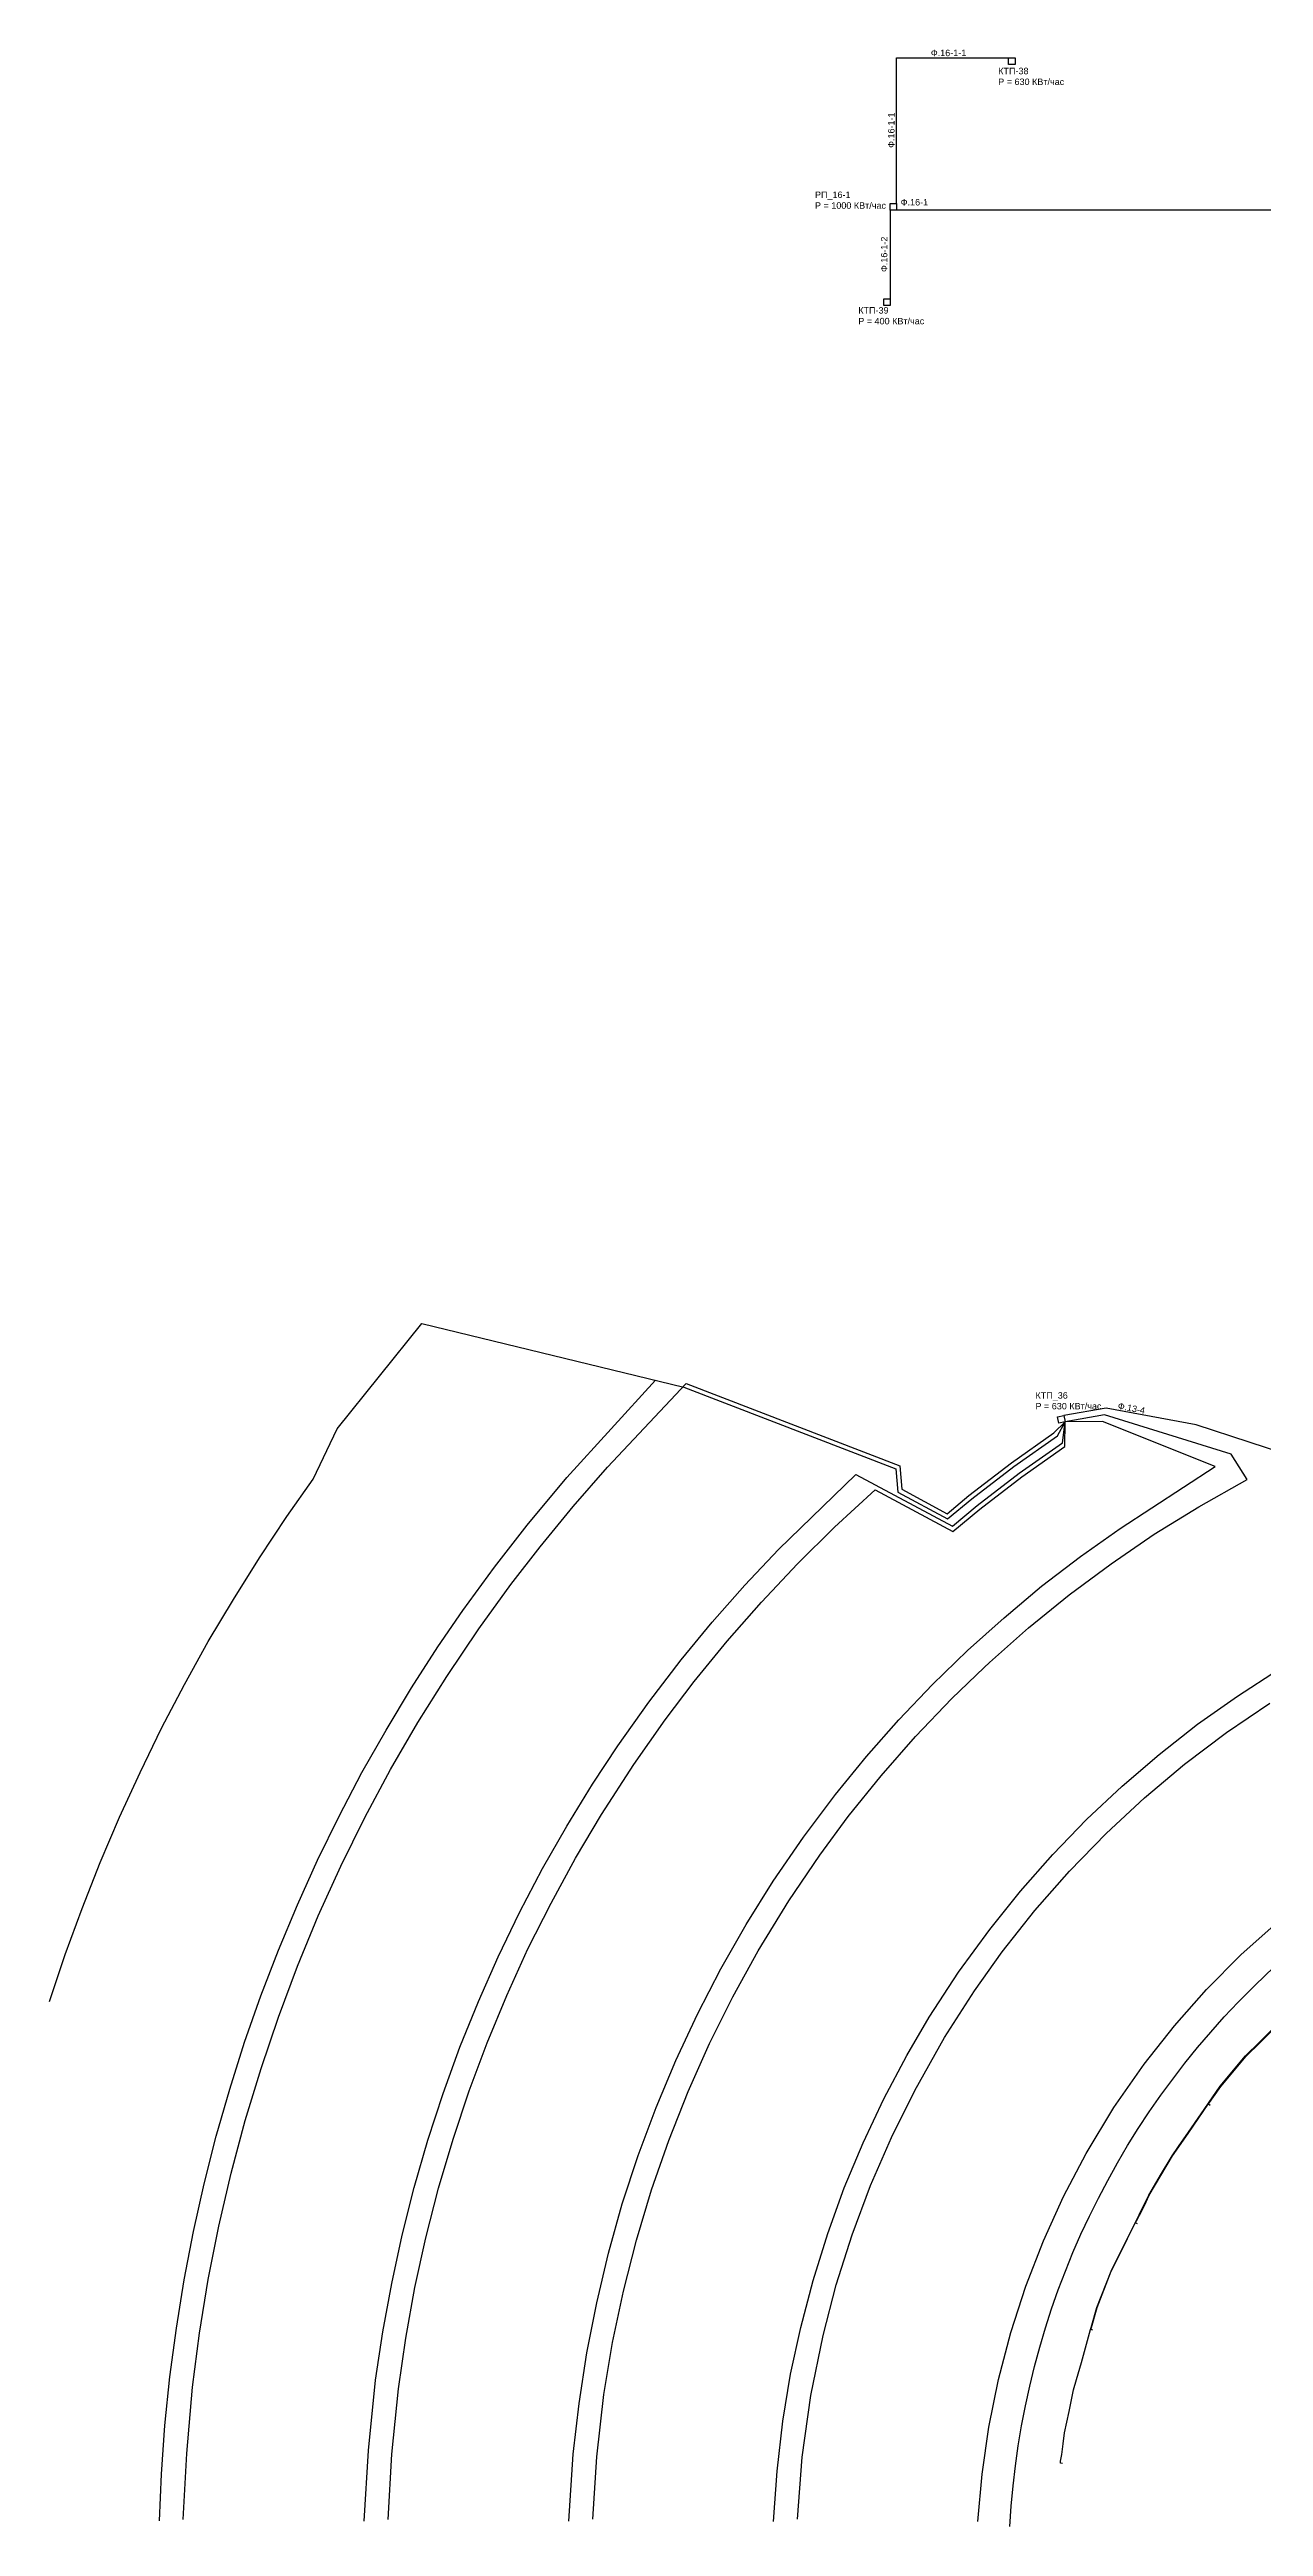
# Model space of a CAD drawing. Header units: millimetres. Extents: x 2242885 to 2245448, y 377596 to 382000.
# Drawn here: x 2242885 to 2243449, y 378289 to 379440 of the extents above; entities that cross this region are included whole.
import ezdxf

# ---------------------------------------------------------------- set-up
doc = ezdxf.new("R2010")
doc.units = ezdxf.units.MM
for name, color, linetype, lineweight in [('информация ТП', 250, 'Continuous', 25), ('КТП_10_0_4', 102, 'Continuous', 25), ('ЛЭП_0_4', 230, 'Continuous', 25), ('ЛЭП_10_каб', 201, 'Continuous', 25), ('наименование_фидера_10_кв', 201, 'Continuous', 25), ('РП_10_', 201, 'Continuous', 25), ('РТП_10_0_4', 80, 'Continuous', 25)]:
    doc.layers.add(name, color=color, linetype=linetype, lineweight=lineweight)
doc.styles.get("Standard").update_dxf_attribs({"font": 'arial.ttf'})

msp = doc.modelspace()

# ---------------------------------------------------------------- linework, layer by layer
at = {"layer": 'КТП_10_0_4'}
msp.add_lwpolyline([(2243356, 378805.1), (2243356.6, 378802.2), (2243353.6, 378801.6), (2243353.1, 378804.6)], close=True, dxfattribs=at)
at = {"layer": 'ЛЭП_0_4'}
for points in [[(2242884.9, 378532.9), (2242892.2, 378554.7), (2242900, 378576.1), (2242908.4, 378597.4), (2242917.4, 378618.5), (2242926.9, 378639.3), (2242936.9, 378659.8), (2242947.5, 378680.1), (2242958.6, 378700.1), (2242970.3, 378719.7), (2242982.4, 378739.1), (2242995.1, 378758.2), (2243007.4, 378775.6), (2243018.5, 378798.9), (2243057.8, 378847.9), (2243179.5, 378818.3), (2243277.9, 378780.4), (2243278.8, 378769.6), (2243302, 378757.1), (2243313.2, 378766.4), (2243332.8, 378781.5), (2243353, 378795.7), (2243356.6, 378802.2)], [(2242935.9, 378291.5), (2242936.9, 378313.3), (2242938.5, 378335.8), (2242940.8, 378358.5), (2242943.8, 378381.1), (2242947.4, 378403.6), (2242951.8, 378426), (2242956.7, 378448.2), (2242962.3, 378470.3), (2242968.6, 378492.2), (2242975.5, 378513.9), (2242983, 378535.5), (2242991.2, 378556.7), (2243000, 378577.8), (2243009.4, 378598.5), (2243019.4, 378619), (2243030, 378639.2), (2243041.2, 378659), (2243053, 378678.6), (2243065.3, 378697.7), (2243076.8, 378714.6), (2243091.5, 378734.7), (2243106.7, 378754.2), (2243125.2, 378776.4), (2243166.3, 378821.6)], [(2242947, 378292.2), (2242948.6, 378322.9), (2242951.3, 378353.6), (2242954.6, 378378.7), (2242958.6, 378403.7), (2242963.5, 378428.5), (2242969.2, 378453.1), (2242975.7, 378477.5), (2242983.1, 378501.7), (2242991.2, 378525.6), (2243000.1, 378549.3), (2243009.7, 378572.7), (2243020.2, 378595.7), (2243031.4, 378618.3), (2243043.3, 378640.6), (2243056, 378662.5), (2243069.4, 378683.9), (2243084.3, 378706.1), (2243099.1, 378726.6), (2243112.7, 378744.2), (2243128.1, 378762.9), (2243144.1, 378781.1), (2243180.5, 378820.1)], [(2243180.5, 378820.1), (2243279.8, 378781.8), (2243280.7, 378770.9), (2243301.8, 378759.5), (2243311.9, 378768), (2243331.7, 378783.1), (2243351.4, 378797.1), (2243356.6, 378802.2)], [(2243031, 378291.4), (2243033, 378324.3), (2243036.3, 378356.9), (2243039.7, 378379.4), (2243043.8, 378401.9), (2243048.7, 378424.3), (2243054.3, 378446.4), (2243060.6, 378468.4), (2243067.7, 378490.1), (2243075.5, 378511.6), (2243084.1, 378532.8), (2243093.3, 378553.7), (2243103.2, 378574.3), (2243113.9, 378594.6), (2243125.2, 378614.4), (2243137.1, 378633.9), (2243148.8, 378651.7), (2243163.2, 378672), (2243178.3, 378691.7), (2243192.7, 378709.2), (2243207.8, 378726.3), (2243223.4, 378742.9), (2243259.3, 378777.8), (2243304.2, 378753.7), (2243315.7, 378763.3), (2243335.2, 378778.3), (2243355.3, 378792.4), (2243356.6, 378802.2)], [(2243042.1, 378292.2), (2243043.8, 378322.6), (2243046.9, 378352.9), (2243050.4, 378376.5), (2243054.6, 378399.9), (2243059.7, 378423.1), (2243065.6, 378446.1), (2243072.3, 378468.9), (2243079.8, 378491.4), (2243088.1, 378513.7), (2243097.2, 378535.6), (2243107.1, 378557.3), (2243117.8, 378578.5), (2243129.1, 378599.4), (2243141.3, 378619.8), (2243156.2, 378643), (2243170.8, 378663.8), (2243184.3, 378681.5), (2243199.6, 378700.3), (2243215.6, 378718.5), (2243232.2, 378736.2), (2243249.5, 378753.2), (2243268.4, 378770.6), (2243304.4, 378751.3), (2243316.9, 378761.7), (2243336.4, 378776.7), (2243356.4, 378790.8), (2243356.6, 378802.2)], [(2243126.1, 378291.4), (2243128.1, 378322.6), (2243130.8, 378346.1), (2243134.4, 378369.6), (2243139, 378392.9), (2243144.5, 378415.9), (2243150.9, 378438.8), (2243158.3, 378461.3), (2243166.6, 378483.6), (2243175.7, 378505.5), (2243185.8, 378527), (2243196.7, 378548), (2243208.5, 378568.6), (2243221, 378588.8), (2243235.1, 378609.3), (2243249.9, 378629.1), (2243264.3, 378646.7), (2243279.3, 378663.7), (2243295, 378680.2), (2243311.3, 378696), (2243328.2, 378711.2), (2243345.6, 378725.8), (2243363.7, 378739.6), (2243382.2, 378752.7), (2243426.2, 378781.4), (2243374, 378802.3), (2243356.6, 378802.2)], [(2243137.2, 378292.3), (2243139.1, 378321.3), (2243142.4, 378350.3), (2243146.4, 378374.4), (2243151.5, 378398.3), (2243157.5, 378421.9), (2243164.5, 378445.3), (2243172.5, 378468.3), (2243181.5, 378491), (2243191.4, 378513.3), (2243202.3, 378535.1), (2243214, 378556.4), (2243228.3, 378579.7), (2243242.6, 378600.9), (2243255.8, 378618.8), (2243271.1, 378637.7), (2243287.1, 378656), (2243303.9, 378673.6), (2243318.9, 378688), (2243321.4, 378690.4), (2243339.6, 378706.5), (2243358.4, 378721.8), (2243377.9, 378736.3), (2243398, 378750), (2243418.7, 378762.8), (2243441.1, 378775.4), (2243433.7, 378787.2), (2243374.9, 378805.4), (2243356.6, 378802.2)], [(2243221.1, 378291.3), (2243222.8, 378314.7), (2243225.5, 378337.8), (2243229.1, 378359.7), (2243233.8, 378381.4), (2243239.5, 378403.3), (2243246.3, 378425), (2243254, 378446.3), (2243262.7, 378467.2), (2243272.4, 378487.7), (2243283, 378507.8), (2243293.5, 378525.6), (2243307.1, 378546.5), (2243321.6, 378566.4), (2243335.8, 378584.1), (2243350.8, 378601.1), (2243366.5, 378617.4), (2243383, 378633), (2243400.2, 378647.7), (2243418.1, 378661.7), (2243436.6, 378674.8), (2243455.7, 378687.1)], [(2243232.2, 378292.4), (2243234.5, 378321.1), (2243238.5, 378349.8), (2243244.2, 378377.6), (2243250.3, 378401.2), (2243257.7, 378424.4), (2243266.2, 378447.3), (2243275.9, 378469.6), (2243286.7, 378491.5), (2243300.6, 378516.2), (2243314.5, 378537.8), (2243327.4, 378556), (2243342.5, 378575.1), (2243358.6, 378593.4), (2243375.6, 378610.9), (2243393.4, 378627.5), (2243412, 378643.1), (2243431.5, 378657.8), (2243451.6, 378671.5)], [(2243316.1, 378291.2), (2243318, 378313.3), (2243321.2, 378335.1), (2243325.6, 378357.2), (2243331.3, 378379.1), (2243338.3, 378400.6), (2243346.5, 378421.7), (2243355.8, 378442.3), (2243366.3, 378462.3), (2243379.2, 378483.6), (2243393.3, 378503.7), (2243407.3, 378521.5), (2243422.3, 378538.4), (2243438.2, 378554.5), (2243455, 378569.6), (2243472.7, 378583.7), (2243491.1, 378596.8), (2243510.3, 378608.8), (2243530.1, 378619.7), (2243550.4, 378629.4), (2243576.1, 378639.7), (2243590.8, 378659.2)], [(2243355.4, 378318.2), (2243354.4, 378318.3), (2243354.5, 378319.3), (2243355, 378322.3), (2243355.6, 378327.4), (2243356.3, 378332.5), (2243358.4, 378342.4), (2243360.5, 378352.4), (2243361.9, 378357.3), (2243364.2, 378365.1), (2243368.4, 378380.4), (2243368.7, 378381.4), (2243371.3, 378390.7), (2243377.9, 378407.6), (2243382, 378415.8), (2243389.1, 378430), (2243389.5, 378431), (2243390.9, 378433.7), (2243393.2, 378438.2), (2243395.4, 378442.9), (2243400.9, 378452.1), (2243406.3, 378461.2), (2243409.3, 378465.5), (2243413.9, 378472.1), (2243422.8, 378485.2), (2243423.5, 378486.1), (2243428.6, 378493.6), (2243440.4, 378507.6), (2243446.9, 378514), (2243458.1, 378525.2)], [(2243369.5, 378380.2), (2243368.5, 378380.5), (2243368.8, 378381.4), (2243371.4, 378390.7), (2243378, 378407.6), (2243382.1, 378415.7), (2243389.1, 378430), (2243389.6, 378430.9), (2243391, 378433.6), (2243393.3, 378438.2), (2243395.5, 378442.8), (2243400.9, 378452), (2243406.4, 378461.2), (2243409.3, 378465.4), (2243414, 378472.1), (2243422.9, 378485.2), (2243423.6, 378486.1), (2243428.7, 378493.5), (2243440.5, 378507.5), (2243446.9, 378513.9), (2243458.2, 378525.1)], [(2243390.2, 378429.6), (2243389.3, 378430), (2243389.7, 378430.9), (2243391.1, 378433.6), (2243393.4, 378438.1), (2243395.6, 378442.8), (2243401, 378452), (2243406.5, 378461.1), (2243409.4, 378465.3), (2243414.1, 378472), (2243423, 378485.1), (2243423.6, 378486), (2243428.8, 378493.5), (2243440.5, 378507.5), (2243447, 378513.8), (2243458.2, 378525)], [(2243424, 378484.6), (2243423.1, 378485.1), (2243423.7, 378486), (2243428.9, 378493.4), (2243440.6, 378507.4), (2243447.1, 378513.8), (2243458.3, 378525)]]:
    msp.add_lwpolyline(points, dxfattribs=at)
msp.add_lwpolyline([(2243330.9, 378288.9, -0.415474), (2243733.2, 378648.4, -0.415474)], format="xyb", dxfattribs=at)
at = {"layer": 'ЛЭП_10_каб'}
for points in [[(2243278.3, 379368.3), (2243278.3, 379436), (2243330.3, 379436)], [(2243275.3, 379365.3), (2243275.3, 379324)], [(2243820.9, 379056.9), (2243820.9, 379127.2), (2243775.8, 379127.2), (2243757.9, 379178.8), (2243757.9, 379365.3), (2243278.3, 379365.3)], [(2243736.3, 378665.5), (2243593.8, 378665.5), (2243540.5, 378760.6), (2243417.4, 378800.9), (2243375.6, 378808.6), (2243356, 378805.1)]]:
    msp.add_lwpolyline(points, dxfattribs=at)
at = {"layer": 'РП_10_'}
msp.add_lwpolyline([(2243275.3, 379365.3), (2243275.3, 379368.3), (2243278.3, 379368.3), (2243278.3, 379365.3)], close=True, dxfattribs=at)
at = {"layer": 'РТП_10_0_4'}
for points in [[(2243333.3, 379436), (2243333.3, 379433), (2243330.3, 379433), (2243330.3, 379436)], [(2243275.3, 379324), (2243275.3, 379321), (2243272.3, 379321), (2243272.3, 379324)]]:
    msp.add_lwpolyline(points, close=True, dxfattribs=at)

# ---------------------------------------------------------------- texts
at = {"layer": 'информация ТП', "char_height": 3, "attachment_point": 1}
for s, insert in [('КТП-38\\PР = 630 КВт/час', (2243325.5, 379431.4)), ('РП_16-1\\PР = 1000 КВт/час', (2243240.4, 379373.9)), ('КТП-39\\PР = 400 КВт/час', (2243260.5, 379320.2)), ('КТП_36\\PР = 630 КВт/час', (2243342.8, 378816))]:
    msp.add_mtext_dynamic_manual_height_columns(s, width=36.12, gutter_width=12.5, heights=[0], dxfattribs=dict(at, insert=insert))
at = {"layer": 'наименование_фидера_10_кв', "char_height": 3, "attachment_point": 1}
for s, insert, rotation in [('Ф.16-1-1', (2243294.2, 379439.8), 0.0701), ('Ф.16-1-1', (2243274.3, 379394.2), 89.8111), ('Ф.16-1', (2243280.2, 379370.4), 0.1834), ('Ф.16-1-2', (2243271, 379336.5), 89.8111), ('Ф.13-4', (2243381.4, 378811.2), 349.1887)]:
    msp.add_mtext_dynamic_manual_height_columns(s, width=36.12, gutter_width=12.5, heights=[0], dxfattribs=dict(at, insert=insert, rotation=rotation))

doc.saveas('drawing.dxf')
